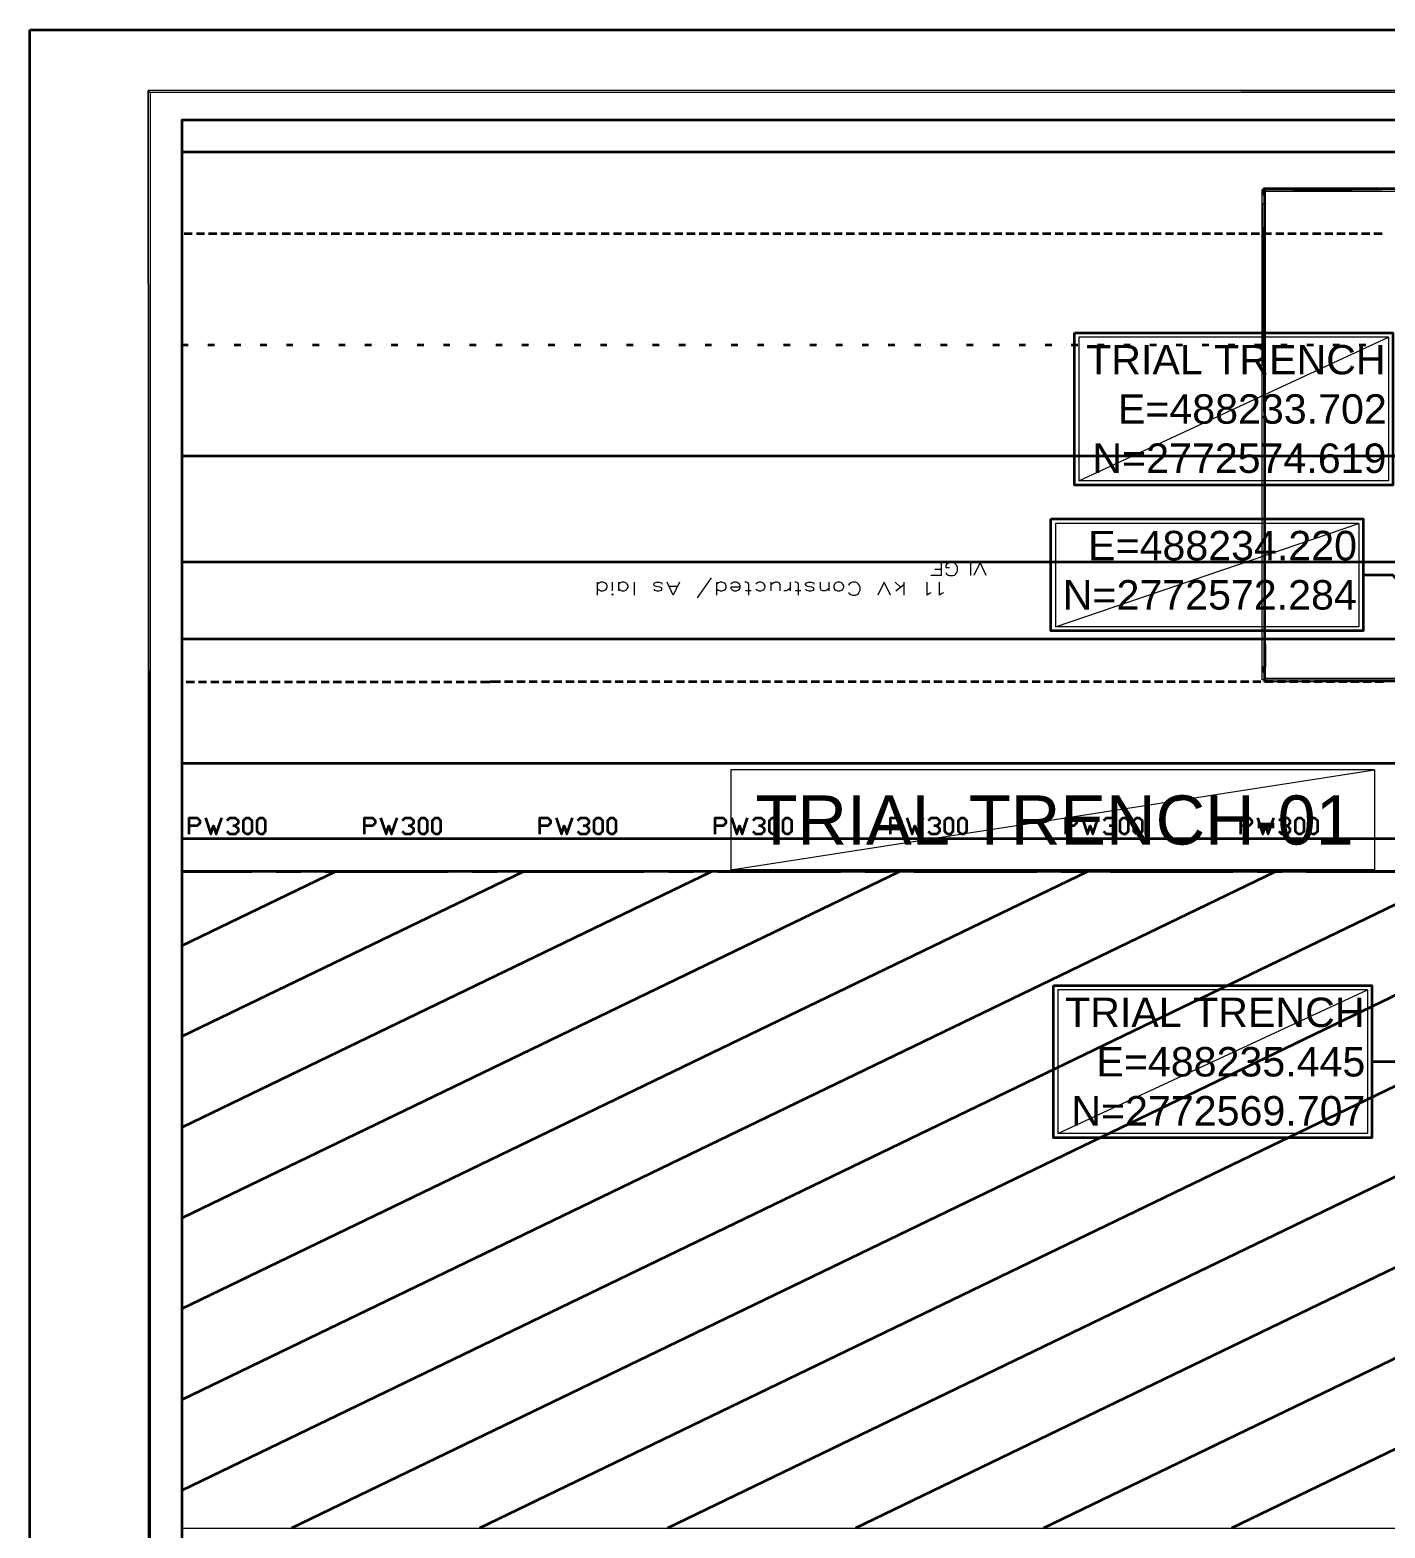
# Model space of a CAD drawing. Header units: inches. Extents: x 27 to 868, y 19 to 613.
# Drawn here: x 26.6 to 356.2, y 248.3 to 612.7 of the extents above; entities that cross this region are included whole.
import ezdxf

# ---------------------------------------------------------------- set-up
doc = ezdxf.new("R2010")
doc.units = ezdxf.units.IN
doc.header["$MEASUREMENT"] = 0
doc.layers.add('PDF_Geometry', color=7, linetype='Continuous')
doc.layers.add('PDF_Text', color=7, linetype='Continuous')
doc.styles.add('PDF Arial', font='arial.ttf')

msp = doc.modelspace()

# ---------------------------------------------------------------- linework, layer by layer
at = {"layer": 'PDF_Geometry', "lineweight": 35}
for points in [[(26.63, 612.71), (867.59, 612.71), (867.59, 240.82)], [(867.59, 106.53), (867.59, 18.76), (26.63, 18.76), (26.63, 612.71)], [(713.62, 240.82), (713.62, 590.74), (63.6, 590.74), (63.6, 40.74)], [(280.66, 539.04), (358.12, 539.04), (358.12, 501.97), (280.66, 501.97), (280.66, 539.04)], [(274.95, 493.78), (350.92, 493.78), (350.92, 466.53), (274.95, 466.53), (274.95, 493.78)], [(399.37, 435.6), (358.08, 480.13), (350.92, 480.13)], [(401.62, 402.72), (360.15, 361.74), (352.99, 361.74)], [(275.53, 380.29), (352.99, 380.29), (352.99, 343.23), (275.53, 343.23), (275.53, 380.29)]]:
    msp.add_lwpolyline(points, dxfattribs=at)
at = {"layer": 'PDF_Geometry', "lineweight": 0}
for points in [[(55.36, 597.99), (55.86, 33.99)], [(55.36, 33.49), (55.86, 33.99), (55.36, 597.99), (55.36, 33.49)], [(55.86, 33.99), (55.36, 597.99), (55.86, 597.49), (55.86, 33.99)], [(55.36, 597.99), (55.86, 597.49), (851.87, 597.99), (55.36, 597.99)], [(55.86, 597.49), (851.87, 597.99), (851.38, 597.49), (55.86, 597.49)], [(248.24, 483.2), (248.24, 480), (245.76, 480)], [(248.24, 483.2), (245.76, 483.2)], [(248.24, 481.48), (246.71, 481.48)], [(249.37, 480.76), (249.55, 480.45), (249.95, 480.13), (250.31, 480), (251.08, 480), (251.48, 480.13), (251.84, 480.45), (252.02, 480.76), (252.2, 481.21), (252.2, 481.98), (252.02, 482.43), (251.84, 482.7), (251.48, 483.02), (251.08, 483.15), (250.31, 483.15), (249.95, 483.02), (249.55, 482.7), (249.37, 482.43), (249.37, 481.98), (250.31, 481.98)], [(255.45, 480), (255.45, 483.15), (253.15, 483.15)], [(259.23, 480), (257.7, 483.15), (256.21, 480)], [(164.7, 475.22), (164.7, 478.42)], [(164.7, 476.76), (165.11, 476.44), (165.47, 476.26), (166.05, 476.26), (166.41, 476.44), (166.82, 476.76), (167, 477.21), (167, 477.48), (166.82, 477.93), (166.41, 478.24), (166.05, 478.42), (165.47, 478.42), (165.11, 478.24), (164.7, 477.93)], [(168.31, 476.26), (168.31, 478.42)], [(169.84, 476.26), (169.84, 478.42)], [(169.84, 476.76), (170.2, 476.44), (170.6, 476.26), (171.14, 476.26), (171.55, 476.44), (171.91, 476.76), (172.09, 477.21), (172.09, 477.48), (171.91, 477.93), (171.55, 478.24), (171.14, 478.42), (170.6, 478.42), (170.2, 478.24), (169.84, 477.93)], [(173.62, 478.42), (173.62, 475.22)], [(178.35, 476.76), (178.53, 476.44), (179.11, 476.26), (179.7, 476.26), (180.24, 476.44), (180.42, 476.71), (180.24, 477.03), (179.88, 477.21), (178.93, 477.34), (178.53, 477.48), (178.35, 477.79), (178.35, 477.93), (178.53, 478.24), (179.11, 478.42), (179.7, 478.42), (180.24, 478.24), (180.42, 477.93)], [(184.61, 478.42), (183.08, 475.22), (181.59, 478.42)], [(188.98, 474.59), (192.35, 479.46)], [(193.7, 475.22), (193.7, 478.38)], [(193.7, 476.71), (194.06, 476.44), (194.47, 476.26), (195.01, 476.26), (195.42, 476.44), (195.78, 476.71), (195.96, 477.21), (195.96, 477.48), (195.78, 477.93), (195.42, 478.24), (195.01, 478.38), (194.47, 478.38), (194.06, 478.24), (193.7, 477.93)], [(199.38, 477.21), (197.13, 477.21), (197.13, 476.89), (197.31, 476.58), (197.49, 476.44), (197.85, 476.26), (198.43, 476.26), (198.79, 476.44), (199.2, 476.71), (199.38, 477.21), (199.38, 477.48), (199.2, 477.93), (198.79, 478.24), (198.43, 478.38), (197.85, 478.38), (197.49, 478.24), (197.13, 477.93)], [(201.45, 475.22), (201.45, 477.79), (201.27, 478.24), (200.91, 478.38), (200.5, 478.38)], [(203.16, 476.71), (203.57, 476.44), (203.93, 476.26), (204.51, 476.26), (204.87, 476.44), (205.23, 476.71), (205.46, 477.21), (205.46, 477.48), (205.23, 477.93), (204.87, 478.24), (204.51, 478.38), (203.93, 478.38), (203.57, 478.24), (203.16, 477.93)], [(209.06, 476.26), (209.06, 477.79), (208.84, 478.24), (208.48, 478.38), (207.89, 478.38), (207.53, 478.24), (206.94, 477.79)], [(206.94, 476.26), (206.94, 478.38)], [(211.49, 478.38), (211.49, 476.26)], [(213.56, 475.22), (213.56, 477.79), (213.38, 478.24), (213.02, 478.38), (212.62, 478.38)], [(215.28, 476.71), (215.46, 476.44), (216.04, 476.26), (216.63, 476.26), (217.17, 476.44), (217.39, 476.71), (217.17, 477.03), (216.81, 477.21), (215.86, 477.34), (215.5, 477.48), (215.28, 477.79), (215.28, 477.93), (215.5, 478.24), (216.04, 478.38), (216.63, 478.38), (217.17, 478.24), (217.39, 477.93)], [(220.95, 476.89), (220.41, 476.44), (220, 476.26), (219.46, 476.26), (219.06, 476.44), (218.88, 476.89), (218.88, 478.38)], [(220.95, 478.38), (220.95, 476.26)], [(223.61, 476.26), (224.01, 476.44), (224.37, 476.71), (224.55, 477.21), (224.55, 477.48), (224.37, 477.93), (224.01, 478.24), (223.61, 478.38), (223.07, 478.38), (222.66, 478.24), (222.3, 477.93), (222.12, 477.48), (222.12, 477.21), (222.3, 476.71), (222.66, 476.44), (223.07, 476.26), (223.61, 476.26)], [(225.72, 475.99), (225.9, 475.67), (226.26, 475.36), (226.67, 475.22), (227.39, 475.22), (227.79, 475.36), (228.16, 475.67), (228.34, 475.99), (228.56, 476.44), (228.56, 477.21), (228.34, 477.66), (228.16, 477.93), (227.79, 478.24), (227.39, 478.38), (226.67, 478.38), (226.26, 478.24), (225.9, 477.93), (225.72, 477.66)], [(235.95, 475.22), (234.41, 478.38), (232.88, 475.22)], [(238.38, 477.21), (237.07, 478.38)], [(237.25, 476.26), (239.14, 477.79)], [(239.14, 478.38), (239.14, 475.22)], [(245.76, 475.81), (245.4, 475.67), (244.82, 475.22), (244.82, 478.38)], [(248.83, 475.81), (248.42, 475.67), (247.88, 475.22), (247.88, 478.38)], [(168.49, 475.36), (168.31, 475.54), (168.13, 475.36), (168.31, 475.22), (168.49, 475.36)], [(184.02, 477.34), (182.13, 477.34)], [(202.04, 476.26), (200.68, 476.26)], [(211.49, 477.21), (211.31, 476.71), (210.95, 476.44), (210.55, 476.26), (210.01, 476.26)], [(214.15, 476.26), (212.84, 476.26)]]:
    msp.add_lwpolyline(points, dxfattribs=at)
at = {"layer": 'PDF_Geometry', "color": 251, "lineweight": 0, "true_color": 0x636466}
msp.add_lwpolyline([(63.6, 248.3), (713.62, 248.3), (713.62, 590.74), (63.6, 590.74), (63.6, 248.3)], dxfattribs=at)
at = {"layer": 'PDF_Geometry', "color": 3, "lineweight": 0}
for points in [[(398.43, 590.69), (398.43, 573.89), (326.73, 573.89), (326.73, 570.43), (326.73, 457.75), (326.73, 454.6), (398.43, 454.6), (713.57, 454.6)], [(327.14, 573.89), (326.33, 573.89), (327.14, 570.43), (327.14, 573.89)], [(326.33, 573.89), (327.14, 570.43), (326.33, 570.43), (326.33, 573.89)], [(398.43, 573.49), (398.43, 574.3), (326.73, 573.49), (398.43, 573.49)], [(398.43, 574.3), (326.73, 573.49), (326.73, 574.3), (398.43, 574.3)], [(327.14, 570.43), (326.33, 570.43), (327.14, 457.75), (327.14, 570.43)], [(326.33, 570.43), (327.14, 457.75), (326.33, 457.75), (326.33, 570.43)], [(327.14, 457.75), (326.33, 457.75), (327.14, 454.6), (327.14, 457.75)], [(326.33, 457.75), (327.14, 454.6), (326.33, 454.6), (326.33, 457.75)], [(326.73, 455), (326.73, 454.19), (398.43, 454.96), (326.73, 455)], [(326.73, 454.19), (398.43, 454.96), (398.43, 454.19), (326.73, 454.19)]]:
    msp.add_lwpolyline(points, dxfattribs=at)
at = {"layer": 'PDF_Geometry', "color": 9, "lineweight": 35, "true_color": 0xbababa}
for points in [[(63.65, 583.08), (713.57, 583.08)], [(64.14, 563.18), (66.12, 563.18)], [(67.12, 563.18), (69.1, 563.18)], [(70.09, 563.18), (72.07, 563.18)], [(73.06, 563.18), (75.04, 563.18)], [(76.03, 563.18), (78.06, 563.18)], [(79.05, 563.18), (81.03, 563.18)], [(82.02, 563.18), (84, 563.18)], [(84.99, 563.18), (86.97, 563.18)], [(87.97, 563.18), (89.99, 563.18)], [(90.98, 563.18), (92.96, 563.18)], [(93.96, 563.18), (95.94, 563.18)], [(96.93, 563.18), (98.91, 563.18)], [(99.9, 563.18), (101.93, 563.18)], [(102.92, 563.18), (104.9, 563.18)], [(105.89, 563.18), (107.87, 563.18)], [(108.86, 563.18), (110.84, 563.18)], [(111.83, 563.18), (113.86, 563.18)], [(114.85, 563.18), (116.83, 563.18)], [(117.82, 563.18), (119.8, 563.18)], [(120.8, 563.18), (122.78, 563.18)], [(123.77, 563.18), (125.75, 563.18)], [(126.78, 563.18), (128.77, 563.18)], [(129.76, 563.18), (131.74, 563.18)], [(132.73, 563.18), (134.71, 563.18)], [(135.7, 563.18), (137.68, 563.18)], [(138.72, 563.18), (140.7, 563.18)], [(141.69, 563.18), (143.67, 563.18)], [(144.66, 563.18), (146.64, 563.18)], [(147.64, 563.18), (149.62, 563.18)], [(150.61, 563.18), (152.63, 563.18)], [(153.62, 563.18), (155.61, 563.18)], [(156.6, 563.18), (158.58, 563.18)], [(159.57, 563.18), (161.55, 563.18)], [(162.54, 563.18), (164.57, 563.18)], [(165.56, 563.18), (167.54, 563.18)], [(168.53, 563.18), (170.51, 563.18)], [(171.5, 563.18), (173.48, 563.18)], [(174.48, 563.18), (176.5, 563.18)], [(177.49, 563.18), (179.47, 563.18)], [(180.46, 563.18), (182.45, 563.18)], [(183.44, 563.18), (185.42, 563.18)], [(186.41, 563.18), (188.39, 563.18)], [(189.43, 563.18), (191.41, 563.18)], [(192.4, 563.18), (194.38, 563.18)], [(195.37, 563.18), (197.35, 563.18)], [(198.34, 563.18), (200.32, 563.18)], [(201.36, 563.18), (203.34, 563.18)], [(204.33, 563.18), (206.31, 563.18)], [(207.3, 563.18), (209.29, 563.18)], [(210.28, 563.18), (212.26, 563.18)], [(213.25, 563.18), (215.28, 563.18)], [(216.27, 563.18), (218.25, 563.18)], [(219.24, 563.18), (221.22, 563.18)], [(222.21, 563.18), (224.19, 563.18)], [(225.18, 563.18), (227.21, 563.18)], [(228.2, 563.18), (230.18, 563.18)], [(231.17, 563.18), (233.15, 563.18)], [(234.14, 563.18), (236.13, 563.18)], [(237.12, 563.18), (239.14, 563.18)], [(240.13, 563.18), (242.12, 563.18)], [(243.11, 563.18), (245.09, 563.18)], [(246.08, 563.18), (248.06, 563.18)], [(249.05, 563.18), (251.08, 563.18)], [(252.07, 563.18), (254.05, 563.18)], [(255.04, 563.18), (257.02, 563.18)], [(258.01, 563.18), (259.99, 563.18)], [(260.98, 563.18), (262.97, 563.18)], [(264, 563.18), (265.98, 563.18)], [(266.97, 563.18), (268.96, 563.18)], [(269.95, 563.18), (271.93, 563.18)], [(272.92, 563.18), (274.9, 563.18)], [(275.94, 563.18), (277.92, 563.18)], [(278.91, 563.18), (280.89, 563.18)], [(281.88, 563.18), (283.86, 563.18)], [(284.85, 563.18), (286.83, 563.18)], [(287.82, 563.18), (289.85, 563.18)], [(290.84, 563.18), (292.82, 563.18)], [(293.81, 563.18), (295.8, 563.18)], [(296.79, 563.18), (298.77, 563.18)], [(299.76, 563.18), (301.79, 563.18)], [(302.78, 563.18), (304.76, 563.18)], [(305.75, 563.18), (307.73, 563.18)], [(308.72, 563.18), (310.7, 563.18)], [(311.69, 563.18), (313.72, 563.18)], [(314.71, 563.18), (316.69, 563.18)], [(317.68, 563.18), (319.66, 563.18)], [(320.65, 563.18), (322.64, 563.18)], [(323.63, 563.18), (325.65, 563.18)], [(326.64, 563.18), (328.63, 563.18)], [(329.62, 563.18), (331.6, 563.18)], [(332.59, 563.18), (334.57, 563.18)], [(335.56, 563.18), (337.54, 563.18)], [(338.58, 563.18), (340.56, 563.18)], [(341.55, 563.18), (343.53, 563.18)], [(344.52, 563.18), (346.5, 563.18)], [(347.49, 563.18), (349.48, 563.18)], [(350.51, 563.18), (352.49, 563.18)], [(353.48, 563.18), (355.47, 563.18)], [(63.65, 536.11), (64.32, 536.11), (65.13, 536.11)], [(69.91, 536.11), (70.72, 536.11), (71.48, 536.11)], [(76.26, 536.11), (77.07, 536.11), (77.88, 536.11)], [(82.65, 536.11), (83.42, 536.11), (84.23, 536.11)], [(89, 536.11), (89.81, 536.11), (90.58, 536.11)], [(95.35, 536.11), (96.16, 536.11), (96.97, 536.11)], [(101.75, 536.11), (102.51, 536.11), (103.32, 536.11)], [(108.1, 536.11), (108.91, 536.11), (109.67, 536.11)], [(114.45, 536.11), (115.26, 536.11), (116.07, 536.11)], [(120.84, 536.11), (121.61, 536.11), (122.42, 536.11)], [(127.19, 536.11), (128, 536.11), (128.77, 536.11)], [(133.54, 536.11), (134.35, 536.11), (135.16, 536.11)], [(139.93, 536.11), (140.7, 536.11), (141.51, 536.11)], [(146.28, 536.11), (147.09, 536.11), (147.86, 536.11)], [(152.63, 536.11), (153.44, 536.11), (154.26, 536.11)], [(158.98, 536.11), (159.79, 536.11), (160.6, 536.11)], [(165.38, 536.11), (166.14, 536.11), (166.95, 536.11)], [(171.73, 536.11), (172.54, 536.11), (173.3, 536.11)], [(178.08, 536.11), (178.89, 536.11), (179.7, 536.11)], [(184.47, 536.11), (185.24, 536.11), (186.05, 536.11)], [(190.82, 536.11), (191.63, 536.11), (192.4, 536.11)], [(197.17, 536.11), (197.98, 536.11), (198.79, 536.11)], [(203.57, 536.11), (204.33, 536.11), (205.14, 536.11)], [(209.92, 536.11), (210.73, 536.11), (211.49, 536.11)], [(216.27, 536.11), (217.08, 536.11), (217.89, 536.11)], [(222.66, 536.11), (223.43, 536.11), (224.24, 536.11)], [(229.01, 536.11), (229.82, 536.11), (230.59, 536.11)], [(235.36, 536.11), (236.17, 536.11), (236.98, 536.11)], [(241.76, 536.11), (242.52, 536.11), (243.33, 536.11)], [(248.11, 536.11), (248.87, 536.11), (249.68, 536.11)], [(254.45, 536.11), (255.27, 536.11), (256.03, 536.11)], [(260.8, 536.11), (261.62, 536.11), (262.43, 536.11)], [(267.2, 536.11), (267.96, 536.11), (268.78, 536.11)], [(273.55, 536.11), (274.36, 536.11), (275.13, 536.11)], [(279.9, 536.11), (280.71, 536.11), (281.52, 536.11)], [(286.29, 536.11), (287.06, 536.11), (287.87, 536.11)], [(292.64, 536.11), (293.45, 536.11), (294.22, 536.11)], [(298.99, 536.11), (299.8, 536.11), (300.61, 536.11)], [(305.39, 536.11), (306.15, 536.11), (306.96, 536.11)], [(311.74, 536.11), (312.55, 536.11), (313.31, 536.11)], [(318.09, 536.11), (318.9, 536.11), (319.71, 536.11)], [(324.48, 536.11), (325.25, 536.11), (326.06, 536.11)], [(330.83, 536.11), (331.64, 536.11), (332.41, 536.11)], [(337.18, 536.11), (337.99, 536.11), (338.8, 536.11)], [(343.53, 536.11), (344.34, 536.11), (345.15, 536.11)], [(349.93, 536.11), (350.69, 536.11), (351.5, 536.11)], [(63.65, 509.09), (138.58, 509.09)], [(138.58, 509.09), (493.9, 509.09), (713.57, 509.09)], [(713.57, 483.24), (495.43, 483.24), (138.58, 483.24), (63.65, 483.24)], [(63.65, 454.19), (63.65, 454.19)], [(64.64, 454.19), (66.62, 454.19)], [(67.61, 454.19), (69.59, 454.19)], [(70.58, 454.19), (72.56, 454.19)], [(73.55, 454.19), (75.54, 454.19)], [(76.57, 454.19), (78.55, 454.19)], [(79.54, 454.19), (81.53, 454.19)], [(82.52, 454.19), (84.5, 454.19)], [(85.49, 454.19), (87.47, 454.19)], [(88.51, 454.19), (90.49, 454.19)], [(91.48, 454.19), (93.46, 454.19)], [(94.45, 454.19), (96.43, 454.19)], [(97.42, 454.19), (99.4, 454.19)], [(100.39, 454.19), (102.42, 454.19)], [(103.41, 454.19), (105.39, 454.19)], [(106.38, 454.19), (108.37, 454.19)], [(109.36, 454.19), (111.34, 454.19)], [(112.33, 454.19), (114.36, 454.19)], [(115.35, 454.19), (117.33, 454.19)], [(118.32, 454.19), (120.3, 454.19)], [(121.29, 454.19), (123.27, 454.19)], [(124.26, 454.19), (126.29, 454.19)], [(127.28, 454.19), (129.26, 454.19)], [(130.25, 454.19), (132.23, 454.19)], [(133.22, 454.19), (135.21, 454.19)], [(136.2, 454.19), (138.58, 454.19)], [(141.06, 454.19), (138.58, 454.19)], [(144.08, 454.19), (142.05, 454.19)], [(147.05, 454.19), (145.07, 454.19)], [(150.02, 454.19), (148.04, 454.19)], [(152.99, 454.19), (151.01, 454.19)], [(156.01, 454.19), (153.98, 454.19)], [(158.98, 454.19), (157, 454.19)], [(161.96, 454.19), (159.97, 454.19)], [(164.93, 454.19), (162.95, 454.19)], [(167.95, 454.19), (165.92, 454.19)], [(170.92, 454.19), (168.94, 454.19)], [(173.89, 454.19), (171.91, 454.19)], [(176.86, 454.19), (174.88, 454.19)], [(179.83, 454.19), (177.85, 454.19)], [(182.85, 454.19), (180.87, 454.19)], [(185.82, 454.19), (183.84, 454.19)], [(188.8, 454.19), (186.81, 454.19)], [(191.77, 454.19), (189.79, 454.19)], [(194.79, 454.19), (192.8, 454.19)], [(197.76, 454.19), (195.78, 454.19)], [(200.73, 454.19), (198.75, 454.19)], [(203.7, 454.19), (201.72, 454.19)], [(206.72, 454.19), (204.69, 454.19)], [(209.69, 454.19), (207.71, 454.19)], [(212.66, 454.19), (210.68, 454.19)], [(215.64, 454.19), (213.65, 454.19)], [(218.65, 454.19), (216.63, 454.19)], [(221.63, 454.19), (219.64, 454.19)], [(224.6, 454.19), (222.62, 454.19)], [(227.57, 454.19), (225.59, 454.19)], [(230.59, 454.19), (228.56, 454.19)], [(233.56, 454.19), (231.58, 454.19)], [(236.53, 454.19), (234.55, 454.19)], [(239.5, 454.19), (237.52, 454.19)], [(242.52, 454.19), (240.49, 454.19)], [(245.49, 454.19), (243.51, 454.19)], [(248.47, 454.19), (246.48, 454.19)], [(251.44, 454.19), (249.46, 454.19)], [(254.41, 454.19), (252.43, 454.19)], [(257.43, 454.19), (255.45, 454.19)], [(260.4, 454.19), (258.42, 454.19)], [(263.37, 454.19), (261.39, 454.19)], [(266.34, 454.19), (264.36, 454.19)], [(269.36, 454.19), (267.38, 454.19)], [(272.33, 454.19), (270.35, 454.19)], [(275.31, 454.19), (273.32, 454.19)], [(278.28, 454.19), (276.3, 454.19)], [(281.29, 454.19), (279.27, 454.19)], [(284.27, 454.19), (282.29, 454.19)], [(287.24, 454.19), (285.26, 454.19)], [(290.21, 454.19), (288.23, 454.19)], [(293.23, 454.19), (291.2, 454.19)], [(296.2, 454.19), (294.22, 454.19)], [(299.17, 454.19), (297.19, 454.19)], [(302.15, 454.19), (300.16, 454.19)], [(305.16, 454.19), (303.14, 454.19)], [(308.13, 454.19), (306.15, 454.19)], [(311.11, 454.19), (309.13, 454.19)], [(314.08, 454.19), (312.1, 454.19)], [(317.1, 454.19), (315.07, 454.19)], [(320.07, 454.19), (318.09, 454.19)], [(323.04, 454.19), (321.06, 454.19)], [(326.01, 454.19), (324.03, 454.19)], [(328.99, 454.19), (327, 454.19)], [(332, 454.19), (330.02, 454.19)], [(334.97, 454.19), (332.99, 454.19)], [(337.95, 454.19), (335.97, 454.19)], [(340.92, 454.19), (338.94, 454.19)], [(343.94, 454.19), (341.96, 454.19)], [(346.91, 454.19), (344.93, 454.19)], [(349.88, 454.19), (347.9, 454.19)], [(352.85, 454.19), (350.87, 454.19)], [(355.87, 454.19), (353.84, 454.19)], [(713.57, 434.29), (138.58, 434.29), (63.65, 434.29)], [(63.65, 408.03), (80.58, 408.03)], [(86.52, 408.03), (92.51, 408.03)], [(98.46, 408.03), (128.32, 408.03)], [(134.26, 408.03), (140.25, 408.03)], [(146.19, 408.03), (176.05, 408.03)], [(182, 408.03), (187.99, 408.03)], [(193.93, 408.03), (223.74, 408.03)], [(229.73, 408.03), (235.68, 408.03)], [(241.67, 408.03), (271.48, 408.03)], [(277.47, 408.03), (283.41, 408.03)], [(289.4, 408.03), (319.21, 408.03)], [(325.2, 408.03), (331.15, 408.03)], [(337.14, 408.03), (365.42, 408.03), (365.42, 393.13)]]:
    msp.add_lwpolyline(points, dxfattribs=at)
at = {"layer": 'PDF_Geometry', "color": 3, "lineweight": 35}
for points in [[(326.73, 573.89), (326.73, 573.89)], [(326.73, 570.43), (326.73, 570.43)], [(326.73, 457.75), (326.73, 457.75)], [(326.73, 454.6), (326.73, 454.6)]]:
    msp.add_lwpolyline(points, dxfattribs=at)
at = {"layer": 'PDF_Geometry', "color": 254, "lineweight": 0, "true_color": 0xdcdcdc}
for points in [[(281.75, 537.96), (281.75, 503.06), (357.04, 537.96), (281.75, 537.96)], [(281.75, 503.06), (357.04, 537.96), (357.04, 503.06), (281.75, 503.06)], [(276.03, 492.7), (276.03, 467.57), (349.84, 492.7), (276.03, 492.7)], [(276.03, 467.57), (349.84, 492.7), (349.84, 467.57), (276.03, 467.57)], [(197.13, 432.71), (197.13, 408.44), (353.66, 432.71), (197.13, 432.71)], [(197.13, 408.44), (353.66, 432.71), (353.66, 408.44), (197.13, 408.44)], [(276.61, 379.21), (276.61, 344.31), (351.95, 379.21), (276.61, 379.21)], [(276.61, 344.31), (351.95, 379.21), (351.95, 344.31), (276.61, 344.31)]]:
    msp.add_lwpolyline(points, dxfattribs=at)
at = {"layer": 'PDF_Geometry', "color": 221, "lineweight": 35}
msp.add_lwpolyline([(713.57, 464.55), (663.95, 464.55), (584.42, 464.55), (504.84, 464.55), (425.31, 464.55), (385.55, 464.55), (345.74, 464.55), (266.21, 464.55), (186.68, 464.55), (107.1, 464.55), (63.65, 464.55)], dxfattribs=at)
msp.add_lwpolyline([(713.57, 464.55), (663.95, 464.55), (584.42, 464.55), (504.84, 464.55), (425.31, 464.55), (385.55, 464.55), (345.74, 464.55), (266.21, 464.55), (186.68, 464.55), (107.1, 464.55), (63.65, 464.55)], dxfattribs=at)
at = {"layer": 'PDF_Geometry', "color": 1, "lineweight": 35}
for points in [[(65.31, 417.13), (65.31, 421.09), (67.3, 421.09), (67.97, 420.42), (67.97, 419.79), (67.3, 419.11), (65.31, 419.11)], [(65.31, 417.13), (65.31, 421.09), (67.3, 421.09), (67.97, 420.42), (67.97, 419.79), (67.3, 419.11), (65.31, 419.11)], [(69.32, 421.09), (70.63, 417.13), (71.3, 419.11), (71.93, 417.13), (73.28, 421.09)], [(69.32, 421.09), (70.63, 417.13), (71.3, 419.11), (71.93, 417.13), (73.28, 421.09)], [(74.59, 420.42), (75.27, 421.09), (76.57, 421.09), (77.25, 420.42), (77.25, 419.79), (76.57, 419.11), (75.94, 419.11)], [(74.59, 420.42), (75.27, 421.09), (76.57, 421.09), (77.25, 420.42), (77.25, 419.79), (76.57, 419.11), (75.94, 419.11)], [(76.57, 419.11), (77.25, 418.44), (77.25, 417.76), (76.57, 417.13), (75.27, 417.13), (74.59, 417.76)], [(76.57, 419.11), (77.25, 418.44), (77.25, 417.76), (76.57, 417.13), (75.27, 417.13), (74.59, 417.76)], [(79.23, 417.13), (78.6, 417.76), (78.6, 420.42), (79.23, 421.09), (79.9, 421.09), (80.58, 420.42), (80.58, 417.76), (79.9, 417.13), (79.23, 417.13)], [(79.23, 417.13), (78.6, 417.76), (78.6, 420.42), (79.23, 421.09), (79.9, 421.09), (80.58, 420.42), (80.58, 417.76), (79.9, 417.13), (79.23, 417.13)], [(82.56, 417.13), (81.89, 417.76), (81.89, 420.42), (82.56, 421.09), (83.24, 421.09), (83.87, 420.42), (83.87, 417.76), (83.24, 417.13), (82.56, 417.13)], [(82.56, 417.13), (81.89, 417.76), (81.89, 420.42), (82.56, 421.09), (83.24, 421.09), (83.87, 420.42), (83.87, 417.76), (83.24, 417.13), (82.56, 417.13)], [(107.96, 417.13), (107.96, 421.09), (109.94, 421.09), (110.62, 420.42), (110.62, 419.79), (109.94, 419.11), (107.96, 419.11)], [(107.96, 417.13), (107.96, 421.09), (109.94, 421.09), (110.62, 420.42), (110.62, 419.79), (109.94, 419.11), (107.96, 419.11)], [(111.92, 421.09), (113.27, 417.13), (113.95, 419.11), (114.58, 417.13), (115.93, 421.09)], [(111.92, 421.09), (113.27, 417.13), (113.95, 419.11), (114.58, 417.13), (115.93, 421.09)], [(117.24, 420.42), (117.91, 421.09), (119.22, 421.09), (119.89, 420.42), (119.89, 419.79), (119.22, 419.11), (118.59, 419.11)], [(117.24, 420.42), (117.91, 421.09), (119.22, 421.09), (119.89, 420.42), (119.89, 419.79), (119.22, 419.11), (118.59, 419.11)], [(119.22, 419.11), (119.89, 418.44), (119.89, 417.76), (119.22, 417.13), (117.91, 417.13), (117.24, 417.76)], [(119.22, 419.11), (119.89, 418.44), (119.89, 417.76), (119.22, 417.13), (117.91, 417.13), (117.24, 417.76)], [(121.88, 417.13), (121.25, 417.76), (121.25, 420.42), (121.88, 421.09), (122.55, 421.09), (123.23, 420.42), (123.23, 417.76), (122.55, 417.13), (121.88, 417.13)], [(121.88, 417.13), (121.25, 417.76), (121.25, 420.42), (121.88, 421.09), (122.55, 421.09), (123.23, 420.42), (123.23, 417.76), (122.55, 417.13), (121.88, 417.13)], [(125.21, 417.13), (124.53, 417.76), (124.53, 420.42), (125.21, 421.09), (125.88, 421.09), (126.51, 420.42), (126.51, 417.76), (125.88, 417.13), (125.21, 417.13)], [(125.21, 417.13), (124.53, 417.76), (124.53, 420.42), (125.21, 421.09), (125.88, 421.09), (126.51, 420.42), (126.51, 417.76), (125.88, 417.13), (125.21, 417.13)], [(150.61, 417.13), (150.61, 421.09), (152.59, 421.09), (153.26, 420.42), (153.26, 419.79), (152.59, 419.11), (150.61, 419.11)], [(150.61, 417.13), (150.61, 421.09), (152.59, 421.09), (153.26, 420.42), (153.26, 419.79), (152.59, 419.11), (150.61, 419.11)], [(154.57, 421.09), (155.92, 417.13), (156.55, 419.11), (157.23, 417.13), (158.58, 421.09)], [(154.57, 421.09), (155.92, 417.13), (156.55, 419.11), (157.23, 417.13), (158.58, 421.09)], [(159.88, 420.42), (160.56, 421.09), (161.87, 421.09), (162.54, 420.42), (162.54, 419.79), (161.87, 419.11), (161.19, 419.11)], [(159.88, 420.42), (160.56, 421.09), (161.87, 421.09), (162.54, 420.42), (162.54, 419.79), (161.87, 419.11), (161.19, 419.11)], [(161.87, 419.11), (162.54, 418.44), (162.54, 417.76), (161.87, 417.13), (160.56, 417.13), (159.88, 417.76)], [(161.87, 419.11), (162.54, 418.44), (162.54, 417.76), (161.87, 417.13), (160.56, 417.13), (159.88, 417.76)], [(164.52, 417.13), (163.85, 417.76), (163.85, 420.42), (164.52, 421.09), (165.2, 421.09), (165.87, 420.42), (165.87, 417.76), (165.2, 417.13), (164.52, 417.13)], [(164.52, 417.13), (163.85, 417.76), (163.85, 420.42), (164.52, 421.09), (165.2, 421.09), (165.87, 420.42), (165.87, 417.76), (165.2, 417.13), (164.52, 417.13)], [(167.86, 417.13), (167.18, 417.76), (167.18, 420.42), (167.86, 421.09), (168.49, 421.09), (169.16, 420.42), (169.16, 417.76), (168.49, 417.13), (167.86, 417.13)], [(167.86, 417.13), (167.18, 417.76), (167.18, 420.42), (167.86, 421.09), (168.49, 421.09), (169.16, 420.42), (169.16, 417.76), (168.49, 417.13), (167.86, 417.13)], [(193.25, 417.13), (193.25, 421.09), (195.24, 421.09), (195.91, 420.42), (195.91, 419.79), (195.24, 419.11), (193.25, 419.11)], [(193.25, 417.13), (193.25, 421.09), (195.24, 421.09), (195.91, 420.42), (195.91, 419.79), (195.24, 419.11), (193.25, 419.11)], [(197.22, 421.09), (198.57, 417.13), (199.2, 419.11), (199.87, 417.13), (201.18, 421.09)], [(197.22, 421.09), (198.57, 417.13), (199.2, 419.11), (199.87, 417.13), (201.18, 421.09)], [(202.53, 420.42), (203.21, 421.09), (204.51, 421.09), (205.19, 420.42), (205.19, 419.79), (204.51, 419.11), (203.84, 419.11)], [(202.53, 420.42), (203.21, 421.09), (204.51, 421.09), (205.19, 420.42), (205.19, 419.79), (204.51, 419.11), (203.84, 419.11)], [(204.51, 419.11), (205.19, 418.44), (205.19, 417.76), (204.51, 417.13), (203.21, 417.13), (202.53, 417.76)], [(204.51, 419.11), (205.19, 418.44), (205.19, 417.76), (204.51, 417.13), (203.21, 417.13), (202.53, 417.76)], [(207.17, 417.13), (206.49, 417.76), (206.49, 420.42), (207.17, 421.09), (207.85, 421.09), (208.48, 420.42), (208.48, 417.76), (207.85, 417.13), (207.17, 417.13)], [(207.17, 417.13), (206.49, 417.76), (206.49, 420.42), (207.17, 421.09), (207.85, 421.09), (208.48, 420.42), (208.48, 417.76), (207.85, 417.13), (207.17, 417.13)], [(210.5, 417.13), (209.83, 417.76), (209.83, 420.42), (210.5, 421.09), (211.13, 421.09), (211.81, 420.42), (211.81, 417.76), (211.13, 417.13), (210.5, 417.13)], [(210.5, 417.13), (209.83, 417.76), (209.83, 420.42), (210.5, 421.09), (211.13, 421.09), (211.81, 420.42), (211.81, 417.76), (211.13, 417.13), (210.5, 417.13)], [(235.9, 417.13), (235.9, 421.09), (237.88, 421.09), (238.56, 420.42), (238.56, 419.79), (237.88, 419.11), (235.9, 419.11)], [(235.9, 417.13), (235.9, 421.09), (237.88, 421.09), (238.56, 420.42), (238.56, 419.79), (237.88, 419.11), (235.9, 419.11)], [(239.86, 421.09), (241.17, 417.13), (241.85, 419.11), (242.52, 417.13), (243.83, 421.09)], [(239.86, 421.09), (241.17, 417.13), (241.85, 419.11), (242.52, 417.13), (243.83, 421.09)], [(245.18, 420.42), (245.85, 421.09), (247.16, 421.09), (247.83, 420.42), (247.83, 419.79), (247.16, 419.11), (246.48, 419.11)], [(245.18, 420.42), (245.85, 421.09), (247.16, 421.09), (247.83, 420.42), (247.83, 419.79), (247.16, 419.11), (246.48, 419.11)], [(247.16, 419.11), (247.83, 418.44), (247.83, 417.76), (247.16, 417.13), (245.85, 417.13), (245.18, 417.76)], [(247.16, 419.11), (247.83, 418.44), (247.83, 417.76), (247.16, 417.13), (245.85, 417.13), (245.18, 417.76)], [(249.82, 417.13), (249.14, 417.76), (249.14, 420.42), (249.82, 421.09), (250.49, 421.09), (251.12, 420.42), (251.12, 417.76), (250.49, 417.13), (249.82, 417.13)], [(249.82, 417.13), (249.14, 417.76), (249.14, 420.42), (249.82, 421.09), (250.49, 421.09), (251.12, 420.42), (251.12, 417.76), (250.49, 417.13), (249.82, 417.13)], [(253.1, 417.13), (252.47, 417.76), (252.47, 420.42), (253.1, 421.09), (253.78, 421.09), (254.45, 420.42), (254.45, 417.76), (253.78, 417.13), (253.1, 417.13)], [(253.1, 417.13), (252.47, 417.76), (252.47, 420.42), (253.1, 421.09), (253.78, 421.09), (254.45, 420.42), (254.45, 417.76), (253.78, 417.13), (253.1, 417.13)], [(278.55, 417.13), (278.55, 421.09), (280.53, 421.09), (281.16, 420.42), (281.16, 419.79), (280.53, 419.11), (278.55, 419.11)], [(278.55, 417.13), (278.55, 421.09), (280.53, 421.09), (281.16, 420.42), (281.16, 419.79), (280.53, 419.11), (278.55, 419.11)], [(282.51, 421.09), (283.82, 417.13), (284.49, 419.11), (285.17, 417.13), (286.47, 421.09)], [(282.51, 421.09), (283.82, 417.13), (284.49, 419.11), (285.17, 417.13), (286.47, 421.09)], [(287.82, 420.42), (288.46, 421.09), (289.81, 421.09), (290.48, 420.42), (290.48, 419.79), (289.81, 419.11), (289.13, 419.11)], [(287.82, 420.42), (288.46, 421.09), (289.81, 421.09), (290.48, 420.42), (290.48, 419.79), (289.81, 419.11), (289.13, 419.11)], [(289.81, 419.11), (290.48, 418.44), (290.48, 417.76), (289.81, 417.13), (288.46, 417.13), (287.82, 417.76)], [(289.81, 419.11), (290.48, 418.44), (290.48, 417.76), (289.81, 417.13), (288.46, 417.13), (287.82, 417.76)], [(292.46, 417.13), (291.79, 417.76), (291.79, 420.42), (292.46, 421.09), (293.09, 421.09), (293.77, 420.42), (293.77, 417.76), (293.09, 417.13), (292.46, 417.13)], [(292.46, 417.13), (291.79, 417.76), (291.79, 420.42), (292.46, 421.09), (293.09, 421.09), (293.77, 420.42), (293.77, 417.76), (293.09, 417.13), (292.46, 417.13)], [(295.75, 417.13), (295.12, 417.76), (295.12, 420.42), (295.75, 421.09), (296.43, 421.09), (297.1, 420.42), (297.1, 417.76), (296.43, 417.13), (295.75, 417.13)], [(295.75, 417.13), (295.12, 417.76), (295.12, 420.42), (295.75, 421.09), (296.43, 421.09), (297.1, 420.42), (297.1, 417.76), (296.43, 417.13), (295.75, 417.13)], [(321.15, 417.13), (321.15, 421.09), (323.18, 421.09), (323.81, 420.42), (323.81, 419.79), (323.18, 419.11), (321.15, 419.11)], [(321.15, 417.13), (321.15, 421.09), (323.18, 421.09), (323.81, 420.42), (323.81, 419.79), (323.18, 419.11), (321.15, 419.11)], [(325.16, 421.09), (326.46, 417.13), (327.14, 419.11), (327.81, 417.13), (329.12, 421.09)], [(325.16, 421.09), (326.46, 417.13), (327.14, 419.11), (327.81, 417.13), (329.12, 421.09)], [(330.47, 420.42), (331.1, 421.09), (332.45, 421.09), (333.08, 420.42), (333.08, 419.79), (332.45, 419.11), (331.78, 419.11)], [(330.47, 420.42), (331.1, 421.09), (332.45, 421.09), (333.08, 420.42), (333.08, 419.79), (332.45, 419.11), (331.78, 419.11)], [(332.45, 419.11), (333.08, 418.44), (333.08, 417.76), (332.45, 417.13), (331.1, 417.13), (330.47, 417.76)], [(332.45, 419.11), (333.08, 418.44), (333.08, 417.76), (332.45, 417.13), (331.1, 417.13), (330.47, 417.76)], [(335.11, 417.13), (334.43, 417.76), (334.43, 420.42), (335.11, 421.09), (335.74, 421.09), (336.42, 420.42), (336.42, 417.76), (335.74, 417.13), (335.11, 417.13)], [(335.11, 417.13), (334.43, 417.76), (334.43, 420.42), (335.11, 421.09), (335.74, 421.09), (336.42, 420.42), (336.42, 417.76), (335.74, 417.13), (335.11, 417.13)], [(338.4, 417.13), (337.72, 417.76), (337.72, 420.42), (338.4, 421.09), (339.07, 421.09), (339.75, 420.42), (339.75, 417.76), (339.07, 417.13), (338.4, 417.13)], [(338.4, 417.13), (337.72, 417.76), (337.72, 420.42), (338.4, 421.09), (339.07, 421.09), (339.75, 420.42), (339.75, 417.76), (339.07, 417.13), (338.4, 417.13)], [(63.65, 416.01), (65.31, 416.01)], [(63.65, 416.01), (65.31, 416.01)], [(65.31, 416.01), (98.37, 416.01), (107.1, 416.01), (107.96, 416.01)], [(65.31, 416.01), (98.37, 416.01), (107.1, 416.01), (107.96, 416.01)], [(107.96, 416.01), (140.97, 416.01), (150.61, 416.01)], [(107.96, 416.01), (140.97, 416.01), (150.61, 416.01)], [(150.61, 416.01), (183.62, 416.01), (186.68, 416.01), (193.25, 416.01)], [(150.61, 416.01), (183.62, 416.01), (186.68, 416.01), (193.25, 416.01)], [(193.25, 416.01), (226.26, 416.01), (235.9, 416.01)], [(193.25, 416.01), (226.26, 416.01), (235.9, 416.01)], [(235.9, 416.01), (266.21, 416.01), (268.91, 416.01), (278.55, 416.01)], [(235.9, 416.01), (266.21, 416.01), (268.91, 416.01), (278.55, 416.01)], [(278.55, 416.01), (311.56, 416.01), (321.15, 416.01)], [(278.55, 416.01), (311.56, 416.01), (321.15, 416.01)], [(321.15, 416.01), (345.74, 416.01), (354.2, 416.01), (363.8, 416.01)], [(321.15, 416.01), (345.74, 416.01), (354.2, 416.01), (363.8, 416.01)]]:
    msp.add_lwpolyline(points, dxfattribs=at)
at = {"layer": 'PDF_Geometry', "color": 132, "lineweight": 35, "true_color": 0x00dddd}
for points in [[(63.65, 390.02), (100.94, 408.03)], [(63.65, 367.95), (146.64, 408.03)], [(63.65, 345.84), (192.35, 408.03)], [(63.65, 323.78), (238.11, 408.03)], [(63.65, 301.71), (283.82, 408.03)], [(63.65, 279.6), (329.53, 408.03)], [(63.65, 257.53), (375.28, 408.03)], [(713.57, 408.03), (63.65, 408.03)], [(90.31, 248.35), (420.99, 408.03)], [(136.02, 248.35), (466.7, 408.03)], [(181.77, 248.35), (512.45, 408.03)], [(227.48, 248.35), (558.16, 408.03)], [(273.19, 248.35), (603.87, 408.03)], [(318.94, 248.35), (649.62, 408.03)]]:
    msp.add_lwpolyline(points, dxfattribs=at)

# ---------------------------------------------------------------- texts
at = {"layer": 'PDF_Text', "color": 5, "char_height": 7.1594, "attachment_point": 7, "style": 'PDF Arial'}
for s, insert in [('\\W1.000729;TRIAL TRENCH', (283.51, 528.83)), ('\\W1.000966;E=488233.702', (291.23, 516.84)), ('\\W1.000874;N=2772574.619', (285.03, 504.87)), ('\\W1.000945;E=488234.220', (283.98, 483.61)), ('\\W1.000860;N=2772572.284', (277.82, 471.63)), ('\\W1.000729;TRIAL TRENCH', (278.38, 370.08)), ('\\W1.000935;E=488235.445', (286, 358.06)), ('\\W1.000972;N=2772569.707', (279.9, 346.13))]:
    msp.add_mtext(s, dxfattribs=dict(at, insert=insert))
at = {"layer": 'PDF_Text', "insert": (203.1, 414.41), "char_height": 11.9323, "attachment_point": 7, "style": 'PDF Arial'}
msp.add_mtext('\\W1.000758;TRIAL TRENCH-01', dxfattribs=at)

doc.saveas('drawing.dxf')
